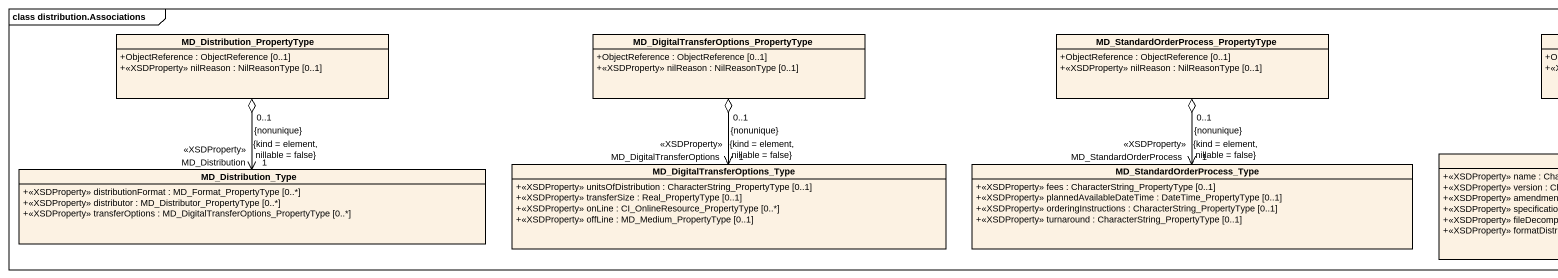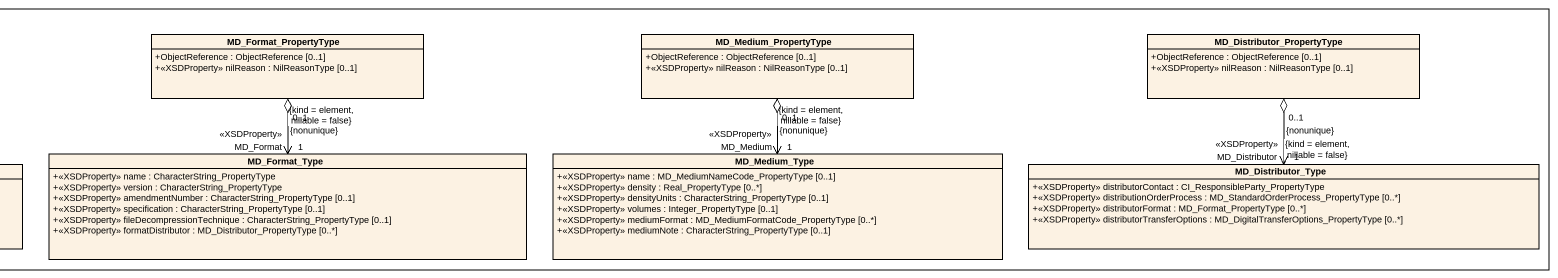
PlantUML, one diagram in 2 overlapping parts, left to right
@startuml
mainframe class distribution.Associations
hide circle
hide empty members
skinparam classAttributeIconSize 0
class MD_Distribution_PropertyType {
  +ObjectReference : ObjectReference [0..1]
  +<<XSDProperty>> nilReason : NilReasonType [0..1]
}
class "MD_DigitalTransferOptions_PropertyType" as MD_DigitalTransferOptions {
  +ObjectReference : ObjectReference [0..1]
  +<<XSDProperty>> nilReason : NilReasonType [0..1]
}
class "MD_StandardOrderProcess_PropertyType" as MD_StandardOrderProcess {
  +ObjectReference : ObjectReference [0..1]
  +<<XSDProperty>> nilReason : NilReasonType [0..1]
}
class MD_Format_PropertyType {
  +ObjectReference : ObjectReference [0..1]
  +<<XSDProperty>> nilReason : NilReasonType [0..1]
}
class MD_Medium_PropertyType {
  +ObjectReference : ObjectReference [0..1]
  +<<XSDProperty>> nilReason : NilReasonType [0..1]
}
class MD_Distributor_PropertyType {
  +ObjectReference : ObjectReference [0..1]
  +<<XSDProperty>> nilReason : NilReasonType [0..1]
}
class MD_Format_Type {
  +<<XSDProperty>> name : CharacterString_PropertyType
  +<<XSDProperty>> version : CharacterString_PropertyType
  +<<XSDProperty>> amendmentNumber : CharacterString_PropertyType [0..1]
  +<<XSDProperty>> specification : CharacterString_PropertyType [0..1]
  +<<XSDProperty>> fileDecompressionTechnique : CharacterString_PropertyType [0..1]
  +<<XSDProperty>> formatDistributor : MD_Distributor_PropertyType [0..*]
}
class MD_Medium_Type {
  +<<XSDProperty>> name : MD_MediumNameCode_PropertyType [0..1]
  +<<XSDProperty>> density : Real_PropertyType [0..*]
  +<<XSDProperty>> densityUnits : CharacterString_PropertyType [0..1]
  +<<XSDProperty>> volumes : Integer_PropertyType [0..1]
  +<<XSDProperty>> mediumFormat : MD_MediumFormatCode_PropertyType [0..*]
  +<<XSDProperty>> mediumNote : CharacterString_PropertyType [0..1]
}
class MD_Distribution_Type {
  +<<XSDProperty>> distributionFormat : MD_Format_PropertyType [0..*]
  +<<XSDProperty>> distributor : MD_Distributor_PropertyType [0..*]
  +<<XSDProperty>> transferOptions : MD_DigitalTransferOptions_PropertyType [0..*]
}
class "MD_DigitalTransferOptions_Type" as MD_DigitalTransferOptions_2 {
  +<<XSDProperty>> unitsOfDistribution : CharacterString_PropertyType [0..1]
  +<<XSDProperty>> transferSize : Real_PropertyType [0..1]
  +<<XSDProperty>> onLine : CI_OnlineResource_PropertyType [0..*]
  +<<XSDProperty>> offLine : MD_Medium_PropertyType [0..1]
}
class MD_StandardOrderProcess_Type {
  +<<XSDProperty>> fees : CharacterString_PropertyType [0..1]
  +<<XSDProperty>> plannedAvailableDateTime : DateTime_PropertyType [0..1]
  +<<XSDProperty>> orderingInstructions : CharacterString_PropertyType [0..1]
  +<<XSDProperty>> turnaround : CharacterString_PropertyType [0..1]
}
class MD_Distributor_Type {
  +<<XSDProperty>> distributorContact : CI_ResponsibleParty_PropertyType
  +<<XSDProperty>> distributionOrderProcess : MD_StandardOrderProcess_PropertyType [0..*]
  +<<XSDProperty>> distributorFormat : MD_Format_PropertyType [0..*]
  +<<XSDProperty>> distributorTransferOptions : MD_DigitalTransferOptions_PropertyType [0..*]
}
MD_Distribution_PropertyType "0..1\n{nonunique}" o--> "MD_Distribution\n<<XSDProperty>>\n1\n{kind = element, nillable = false}" MD_Distribution_Type
MD_DigitalTransferOptions "0..1\n{nonunique}" o--> "MD_DigitalTransferOptions\n<<XSDProperty>>\n1\n{kind = element, nillable = false}" MD_DigitalTransferOptions_2
MD_StandardOrderProcess "0..1\n{nonunique}" o--> "MD_StandardOrderProcess\n<<XSDProperty>>\n1\n{kind = element, nillable = false}" MD_StandardOrderProcess_Type
MD_Format_PropertyType "0..1\n{nonunique}" o--> "MD_Format\n<<XSDProperty>>\n1\n{kind = element, nillable = false}" MD_Format_Type
MD_Medium_PropertyType "0..1\n{nonunique}" o--> "MD_Medium\n<<XSDProperty>>\n1\n{kind = element, nillable = false}" MD_Medium_Type
MD_Distributor_PropertyType "0..1\n{nonunique}" o--> "MD_Distributor\n<<XSDProperty>>\n1\n{kind = element, nillable = false}" MD_Distributor_Type
@enduml
